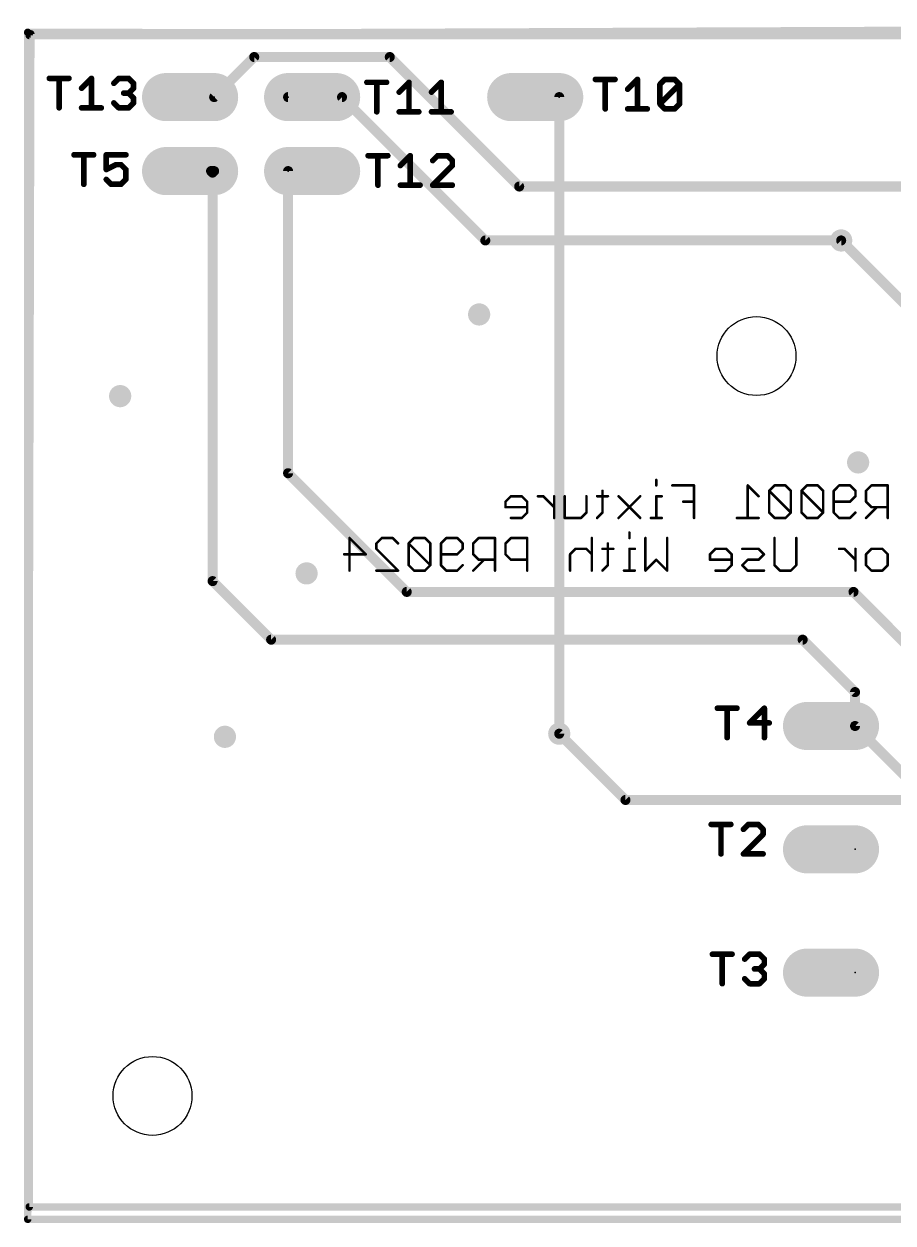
# Model space of a CAD drawing. Extents: x 25.3 to 88.7, y 19.8 to 68.5.
# Drawn here: x 25.29 to 60.54, y 19.85 to 68.46 of the extents above; entities that cross this region are included whole.
import ezdxf

# ---------------------------------------------------------------- set-up
doc = ezdxf.new("R2010")
doc.units = 0
for name, color, linetype in [('1', 22, 'CONTINUOUS'), ('16', 175, 'CONTINUOUS'), ('17', 82, 'CONTINUOUS'), ('18', 82, 'CONTINUOUS'), ('20', 7, 'CONTINUOUS'), ('24', 7, 'CONTINUOUS'), ('25', 253, 'CONTINUOUS'), ('26', 253, 'CONTINUOUS')]:
    doc.layers.add(name, color=color, linetype=linetype)

# ---------------------------------------------------------------- blocks, each defined once
blk = doc.blocks.new('OFFSETP100')
at = {"const_width": 1}
blk.add_lwpolyline([(0, 0), (1, 0)], dxfattribs=at)
at = {"const_width": 0.5}
for points in [[(0, 0.25, 1), (0, -0.25)], [(1, -0.25, 1), (1, 0.25)]]:
    blk.add_lwpolyline(points, format="xyb", dxfattribs=at)
blk = doc.blocks.new('ROUNDV')
at = {"const_width": 0.5}
blk.add_lwpolyline([(0, -0.25, 1), (0, 0.25, 1), (0, -0.25)], format="xyb", dxfattribs=at)

msp = doc.modelspace()

# ---------------------------------------------------------------- linework, layer by layer
at = {"layer": '1'}
for points, const_width in [([(25.4375, 68.125), (88.25, 68)], 0.3048), ([(25.4375, 20), (25.4375, 68.125)], 0.3048), ([(34.625, 67.125), (33, 65.5)], 0.4064), ([(40.125, 67.125), (34.625, 67.125)], 0.4064), ([(45.375, 61.875), (40.125, 67.125)], 0.4064), ([(38.1875, 65.5), (36, 65.5)], 0.4064), ([(44, 59.6875), (38.1875, 65.5)], 0.4064), ([(32.9375, 62.4375), (33, 62.5)], 0.4064), ([(32.9375, 45.875), (32.9375, 62.4375)], 0.4064), ([(36, 50.25), (36, 62.5)], 0.4064), ([(64.375, 61.875), (45.375, 61.875)], 0.4064), ([(58.4375, 59.6875), (44, 59.6875)], 0.4064), ([(40.8125, 45.4375), (36, 50.25)], 0.4064), ([(35.3125, 43.5), (32.9375, 45.875)], 0.4064), ([(58.9375, 45.4375), (40.8125, 45.4375)], 0.4064), ([(61.835, 42.54), (58.9375, 45.4375)], 0.4064), ([(56.875, 43.5), (35.3125, 43.5)], 0.4064), ([(59, 41.375), (56.875, 43.5)], 0.4064), ([(59, 40), (59, 41.375)], 0.4064), ([(49.6875, 37), (47, 39.6875)], 0.4064), ([(49.6875, 37), (82.27, 37)], 0.4064), ([(88.25, 20), (25.4375, 20)], 0.3048)]:
    msp.add_lwpolyline(points, dxfattribs=dict(at, const_width=const_width))
for points, const_width in [([(25.4377, 68.2012, 1), (25.4373, 68.0488)], 0.1524), ([(25.5137, 68.125, 1), (25.3613, 68.125)], 0.1524), ([(34.625, 67.2266, 1), (34.625, 67.0234)], 0.2032), ([(34.6968, 67.0532, 1), (34.5532, 67.1968)], 0.2032), ([(40.1968, 67.1968, 1), (40.0532, 67.0532)], 0.2032), ([(40.125, 67.0234, 1), (40.125, 67.2266)], 0.2032), ([(32.9282, 65.5718, 1), (33.0718, 65.4282)], 0.2032), ([(36, 65.6016, 1), (36, 65.3984)], 0.2032), ([(38.2593, 65.5718, 1), (38.1157, 65.4282)], 0.2032), ([(38.1875, 65.3984, 1), (38.1875, 65.6016)], 0.2032), ([(33.0391, 62.4375, 1), (32.8359, 62.4375)], 0.2032), ([(32.8657, 62.5093, 1), (33.0093, 62.3657)], 0.2032), ([(33.0718, 62.4282, 1), (32.9282, 62.5718)], 0.2032), ([(36.1016, 62.5, 1), (35.8984, 62.5)], 0.2032), ([(45.375, 61.9766, 1), (45.375, 61.7734)], 0.2032), ([(45.3032, 61.8032, 1), (45.4468, 61.9468)], 0.2032), ([(44, 59.7891, 1), (44, 59.5859)], 0.2032), ([(43.9282, 59.6157, 1), (44.0718, 59.7593)], 0.2032), ([(58.4375, 59.5859, 1), (58.4375, 59.7891)], 0.2032), ([(35.8984, 50.25, 1), (36.1016, 50.25)], 0.2032), ([(36.0718, 50.3218, 1), (35.9282, 50.1782)], 0.2032), ([(32.8359, 45.875, 1), (33.0391, 45.875)], 0.2032), ([(33.0093, 45.9468, 1), (32.8657, 45.8032)], 0.2032), ([(40.8125, 45.5391, 1), (40.8125, 45.3359)], 0.2032), ([(40.7407, 45.3657, 1), (40.8843, 45.5093)], 0.2032), ([(59.0093, 45.5093, 1), (58.8657, 45.3657)], 0.2032), ([(58.9375, 45.3359, 1), (58.9375, 45.5391)], 0.2032), ([(35.3125, 43.6016, 1), (35.3125, 43.3984)], 0.2032), ([(35.2407, 43.4282, 1), (35.3843, 43.5718)], 0.2032), ([(56.9468, 43.5718, 1), (56.8032, 43.4282)], 0.2032), ([(56.875, 43.3984, 1), (56.875, 43.6016)], 0.2032), ([(59.1016, 41.375, 1), (58.8984, 41.375)], 0.2032), ([(58.9282, 41.3032, 1), (59.0718, 41.4468)], 0.2032), ([(47.0718, 39.7593, 1), (46.9282, 39.6157)], 0.2032), ([(58.8984, 40, 1), (59.1016, 40)], 0.2032), ([(49.6875, 37.1016, 1), (49.6875, 36.8984)], 0.2032), ([(49.6157, 36.9282, 1), (49.7593, 37.0718)], 0.2032), ([(25.4375, 20.0762, 1), (25.4375, 19.9238)], 0.1524), ([(25.3613, 20, 1), (25.5137, 20)], 0.1524)]:
    msp.add_lwpolyline(points, format="xyb", dxfattribs=dict(at, const_width=const_width))
at = {"layer": '16'}
for points, const_width in [([(25.4375, 20), (25.5625, 68.0625)], 0.3048), ([(25.5625, 68.0625), (88.5, 68.3125)], 0.3048), ([(47, 39.6875), (47, 65.5)], 0.4064), ([(33, 62.5), (32.875, 62.5)], 0.4064), ([(62.8125, 55.3125), (58.4375, 59.6875)], 0.4064), ([(62, 37), (59, 40)], 0.4064), ([(88.375, 20), (25.4375, 20)], 0.3048)]:
    msp.add_lwpolyline(points, dxfattribs=dict(at, const_width=const_width))
for points, const_width in [([(25.5622, 68.1387, 1), (25.5628, 67.9863)], 0.1524), ([(25.6387, 68.0623, 1), (25.4863, 68.0627)], 0.1524), ([(47.1016, 65.5, 1), (46.8984, 65.5)], 0.2032), ([(32.875, 62.6016, 1), (32.875, 62.3984)], 0.2032), ([(33, 62.3984, 1), (33, 62.6016)], 0.2032), ([(58.5093, 59.7593, 1), (58.3657, 59.6157)], 0.2032), ([(59.0718, 40.0718, 1), (58.9282, 39.9282)], 0.2032), ([(46.8984, 39.6875, 1), (47.1016, 39.6875)], 0.2032), ([(25.4375, 20.0762, 1), (25.4375, 19.9238)], 0.1524), ([(25.3613, 20.0002, 1), (25.5137, 19.9998)], 0.1524)]:
    msp.add_lwpolyline(points, format="xyb", dxfattribs=dict(at, const_width=const_width))
at = {"layer": '20', "const_width": 0.3048}
for points in [[(25.5, 68), (88, 68)], [(25.5, 20.5), (25.5, 68)], [(88, 20.5), (25.5, 20.5)]]:
    msp.add_lwpolyline(points, dxfattribs=at)
at = {"layer": '20', "const_width": 0.1524}
for points in [[(25.5, 68.0762, 1), (25.5, 67.9238)], [(25.5762, 68, 1), (25.4238, 68)], [(25.5, 20.5762, 1), (25.5, 20.4238)], [(25.4238, 20.5, 1), (25.5762, 20.5)]]:
    msp.add_lwpolyline(points, format="xyb", dxfattribs=at)
at = {"layer": '20'}
for centre in [(55, 55), (30.5, 25)]:
    msp.add_circle(centre, 1.6, dxfattribs=at)
at = {"layer": '24'}
for p in [(33, 65.5), (36, 65.5), (47, 65.5), (33, 62.5), (36, 62.5), (59, 40), (59, 35), (59, 30)]:
    msp.add_point(p, dxfattribs=at)
at = {"layer": '25', "const_width": 0.1143}
for points in [[(26.3143, 66.3164, 1), (26.3143, 66.2021)], [(26.7697, 66.2592, 1), (26.6554, 66.2592)], [(27.1108, 66.2021, 1), (27.1108, 66.3164)], [(28.0794, 66.2592, 1), (27.9651, 66.2592)], [(28.0627, 66.2188, 1), (27.9819, 66.2996)], [(28.8933, 66.1005, 1), (28.9742, 66.0197)], [(29.1329, 66.3164, 1), (29.1329, 66.2021)], [(29.1733, 66.2188, 1), (29.0925, 66.2996)], [(29.5716, 66.2996, 1), (29.4907, 66.2188)], [(29.5312, 66.2021, 1), (29.5312, 66.3164)], [(29.7874, 66.0601, 1), (29.6731, 66.0601)], [(29.6899, 66.0197, 1), (29.7707, 66.1005)], [(39.1976, 66.1563, 1), (39.1976, 66.042)], [(39.653, 66.0991, 1), (39.5387, 66.0991)], [(39.9942, 66.042, 1), (39.9942, 66.1563)], [(40.9628, 66.0991, 1), (40.8485, 66.0991)], [(40.946, 66.0587, 1), (40.8652, 66.1395)], [(42.2725, 66.0991, 1), (42.1582, 66.0991)], [(42.2558, 66.0587, 1), (42.1749, 66.1395)], [(48.4668, 66.2739, 1), (48.4668, 66.1596)], [(48.9222, 66.2167, 1), (48.8079, 66.2167)], [(49.2633, 66.1596, 1), (49.2633, 66.2739)], [(50.2319, 66.2167, 1), (50.1176, 66.2167)], [(50.2152, 66.1763, 1), (50.1344, 66.2571)], [(51.1434, 66.0176, 1), (51.0291, 66.0176)], [(51.2854, 66.2739, 1), (51.2854, 66.1596)], [(51.3258, 66.1763, 1), (51.245, 66.2571)], [(51.7241, 66.2571, 1), (51.6432, 66.1763)], [(51.6837, 66.1596, 1), (51.6837, 66.2739)], [(51.9399, 66.0176, 1), (51.8256, 66.0176)], [(51.9232, 65.9772, 1), (51.8424, 66.058)], [(27.5836, 65.9014, 1), (27.6644, 65.8205)], [(29.332, 65.719, 1), (29.332, 65.6047)], [(29.5716, 65.7022, 1), (29.4907, 65.6214)], [(29.4907, 65.7022, 1), (29.5716, 65.6214)], [(29.5312, 65.6047, 1), (29.5312, 65.719)], [(29.6731, 65.8609, 1), (29.7874, 65.8609)], [(29.7707, 65.8205, 1), (29.6899, 65.9014)], [(40.4669, 65.7413, 1), (40.5478, 65.6604)], [(41.7767, 65.7413, 1), (41.8575, 65.6604)], [(49.7361, 65.8589, 1), (49.8169, 65.778)], [(51.0458, 66.058, 1), (51.1267, 65.9772)], [(51.8424, 65.9772, 1), (51.9232, 66.058)], [(27.624, 65.1215, 1), (27.624, 65.0073)], [(28.4206, 65.0073, 1), (28.4206, 65.1215)], [(28.9742, 65.3039, 1), (28.8933, 65.2231)], [(29.1329, 65.1215, 1), (29.1329, 65.0073)], [(29.0925, 65.024, 1), (29.1733, 65.1048)], [(29.4907, 65.1048, 1), (29.5716, 65.024)], [(29.5312, 65.0073, 1), (29.5312, 65.1215)], [(29.7874, 65.4627, 1), (29.6731, 65.4627)], [(29.6731, 65.2635, 1), (29.7874, 65.2635)], [(29.6899, 65.4223, 1), (29.7707, 65.5031)], [(29.7707, 65.2231, 1), (29.6899, 65.3039)], [(51.1267, 65.2614, 1), (51.0458, 65.1806)], [(51.0458, 65.2614, 1), (51.1267, 65.1806)], [(51.0291, 65.221, 1), (51.1434, 65.221)], [(51.8256, 65.221, 1), (51.9399, 65.221)], [(51.9232, 65.1806, 1), (51.8424, 65.2614)], [(26.6554, 65.0644, 1), (26.7697, 65.0644)], [(27.9651, 65.0644, 1), (28.0794, 65.0644)], [(39.5387, 64.9043, 1), (39.653, 64.9043)], [(40.5073, 64.9614, 1), (40.5073, 64.8472)], [(40.8485, 64.9043, 1), (40.9628, 64.9043)], [(41.3039, 64.8472, 1), (41.3039, 64.9614)], [(41.8171, 64.9614, 1), (41.8171, 64.8472)], [(42.1582, 64.9043, 1), (42.2725, 64.9043)], [(42.6136, 64.8472, 1), (42.6136, 64.9614)], [(48.8079, 65.0219, 1), (48.9222, 65.0219)], [(49.7765, 65.079, 1), (49.7765, 64.9648)], [(50.1176, 65.0219, 1), (50.2319, 65.0219)], [(50.5731, 64.9648, 1), (50.5731, 65.079)], [(51.2854, 65.079, 1), (51.2854, 64.9648)], [(51.245, 64.9815, 1), (51.3258, 65.0623)], [(51.6432, 65.0623, 1), (51.7241, 64.9815)], [(51.6837, 64.9648, 1), (51.6837, 65.079)], [(27.3143, 63.2164, 1), (27.3143, 63.1021)], [(27.7697, 63.1592, 1), (27.6554, 63.1592)], [(28.1108, 63.1021, 1), (28.1108, 63.2164)], [(28.624, 63.2164, 1), (28.624, 63.1021)], [(28.6812, 63.1592, 1), (28.5669, 63.1592)], [(29.4206, 63.1021, 1), (29.4206, 63.2164)], [(39.2476, 63.1813, 1), (39.2476, 63.067)], [(39.703, 63.1241, 1), (39.5887, 63.1241)], [(40.0442, 63.067, 1), (40.0442, 63.1813)], [(41.0128, 63.1241, 1), (40.8985, 63.1241)], [(40.996, 63.0837, 1), (40.9152, 63.1645)], [(42.0662, 63.1813, 1), (42.0662, 63.067)], [(42.1066, 63.0837, 1), (42.0258, 63.1645)], [(42.5049, 63.1645, 1), (42.4241, 63.0837)], [(42.4645, 63.067, 1), (42.4645, 63.1813)], [(29.0223, 62.8181, 1), (29.0223, 62.7038)], [(29.0479, 62.7098, 1), (28.9967, 62.8121)], [(29.2618, 62.8014, 1), (29.181, 62.7205)], [(29.2214, 62.7038, 1), (29.2214, 62.8181)], [(40.5169, 62.7663, 1), (40.5978, 62.6854)], [(41.8267, 62.9654, 1), (41.9075, 62.8846)], [(42.7208, 62.925, 1), (42.6065, 62.925)], [(42.6065, 62.7258, 1), (42.7208, 62.7258)], [(42.6232, 62.8846, 1), (42.704, 62.9654)], [(42.704, 62.6854, 1), (42.6232, 62.7663)], [(28.6644, 62.2039, 1), (28.5836, 62.1231)], [(28.5985, 62.6129, 1), (28.6496, 62.5107)], [(28.5669, 62.5618, 1), (28.6812, 62.5618)], [(29.4777, 62.5618, 1), (29.3634, 62.5618)], [(29.461, 62.1231, 1), (29.3802, 62.2039)], [(29.3802, 62.5214, 1), (29.461, 62.6022)], [(27.6554, 61.9644, 1), (27.7697, 61.9644)], [(28.8232, 62.0216, 1), (28.8232, 61.9073)], [(28.7827, 61.924, 1), (28.8636, 62.0048)], [(29.181, 62.0048, 1), (29.2618, 61.924)], [(29.2214, 61.9073, 1), (29.2214, 62.0216)], [(29.3634, 62.1635, 1), (29.4777, 62.1635)], [(39.5887, 61.9293, 1), (39.703, 61.9293)], [(40.5573, 61.9865, 1), (40.5573, 61.8722)], [(40.8985, 61.9293, 1), (41.0128, 61.9293)], [(41.3539, 61.8722, 1), (41.3539, 61.9865)], [(41.8671, 61.9865, 1), (41.8671, 61.8722)], [(41.8267, 61.9697, 1), (41.9075, 61.8889)], [(42.6636, 61.8722, 1), (42.6636, 61.9865)], [(53.4143, 40.7789, 1), (53.4143, 40.6646)], [(53.8697, 40.7217, 1), (53.7554, 40.7217)], [(54.2108, 40.6646, 1), (54.2108, 40.7789)], [(55.3786, 40.7217, 1), (55.2643, 40.7217)], [(55.3618, 40.6813, 1), (55.281, 40.7621)], [(54.724, 40.1815, 1), (54.724, 40.0672)], [(54.6836, 40.1647, 1), (54.7644, 40.0839)], [(55.5206, 40.0672, 1), (55.5206, 40.1815)], [(53.7554, 39.5269, 1), (53.8697, 39.5269)], [(55.2643, 39.5269, 1), (55.3786, 39.5269)], [(53.1643, 36.0664, 1), (53.1643, 35.9521)], [(53.6197, 36.0092, 1), (53.5054, 36.0092)], [(53.9608, 35.9521, 1), (53.9608, 36.0664)], [(54.6732, 36.0664, 1), (54.6732, 35.9521)], [(54.7136, 35.9688, 1), (54.6327, 36.0496)], [(55.1118, 36.0496, 1), (55.031, 35.9688)], [(55.0714, 35.9521, 1), (55.0714, 36.0664)], [(54.4336, 35.8505, 1), (54.5144, 35.7697)], [(55.3277, 35.8101, 1), (55.2134, 35.8101)], [(55.2134, 35.6109, 1), (55.3277, 35.6109)], [(55.2302, 35.7697, 1), (55.311, 35.8505)], [(55.311, 35.5705, 1), (55.2302, 35.6514)], [(53.5054, 34.8144, 1), (53.6197, 34.8144)], [(54.474, 34.8715, 1), (54.474, 34.7572)], [(54.4336, 34.8548, 1), (54.5144, 34.774)], [(55.2706, 34.7572, 1), (55.2706, 34.8715)], [(53.2143, 30.8039, 1), (53.2143, 30.6896)], [(53.6697, 30.7467, 1), (53.5554, 30.7467)], [(54.0108, 30.6896, 1), (54.0108, 30.8039)], [(54.4836, 30.588, 1), (54.5644, 30.5072)], [(54.7232, 30.8039, 1), (54.7232, 30.6896)], [(54.7636, 30.7063, 1), (54.6827, 30.7871)], [(55.1618, 30.7871, 1), (55.081, 30.7063)], [(55.1214, 30.6896, 1), (55.1214, 30.8039)], [(55.3777, 30.5476, 1), (55.2634, 30.5476)], [(55.2802, 30.5072, 1), (55.361, 30.588)], [(54.9223, 30.2065, 1), (54.9223, 30.0922)], [(55.1618, 30.1897, 1), (55.081, 30.1089)], [(55.081, 30.1897, 1), (55.1618, 30.1089)], [(55.1214, 30.0922, 1), (55.1214, 30.2065)], [(55.2634, 30.3484, 1), (55.3777, 30.3484)], [(55.361, 30.308, 1), (55.2802, 30.3889)], [(54.5644, 29.7914, 1), (54.4836, 29.7106)], [(54.7232, 29.609, 1), (54.7232, 29.4947)], [(55.1214, 29.4947, 1), (55.1214, 29.609)], [(55.3777, 29.9502, 1), (55.2634, 29.9502)], [(55.2634, 29.751, 1), (55.3777, 29.751)], [(55.2802, 29.9098, 1), (55.361, 29.9906)], [(55.361, 29.7106, 1), (55.2802, 29.7914)], [(53.5554, 29.5519, 1), (53.6697, 29.5519)], [(54.6827, 29.5115, 1), (54.7636, 29.5923)], [(55.081, 29.5923, 1), (55.1618, 29.5115)]]:
    msp.add_lwpolyline(points, format="xyb", dxfattribs=at)
at = {"layer": '25', "const_width": 0.2286}
for points in [[(26.3143, 66.2592), (27.1108, 66.2592)], [(26.7126, 65.0644), (26.7126, 66.2592)], [(27.624, 65.8609), (28.0223, 66.2592)], [(28.0223, 66.2592), (28.0223, 65.0644)], [(28.9337, 66.0601), (29.1329, 66.2592)], [(29.1329, 66.2592), (29.5312, 66.2592)], [(29.5312, 66.2592), (29.7303, 66.0601)], [(29.7303, 66.0601), (29.7303, 65.8609)], [(39.1976, 66.0991), (39.9942, 66.0991)], [(39.5959, 64.9043), (39.5959, 66.0991)], [(40.5073, 65.7008), (40.9056, 66.0991)], [(40.9056, 66.0991), (40.9056, 64.9043)], [(41.8171, 65.7008), (42.2153, 66.0991)], [(42.2153, 66.0991), (42.2153, 64.9043)], [(48.4668, 66.2167), (49.2633, 66.2167)], [(48.8651, 65.0219), (48.8651, 66.2167)], [(49.7765, 65.8184), (50.1748, 66.2167)], [(50.1748, 66.2167), (50.1748, 65.0219)], [(51.0862, 66.0176), (51.2854, 66.2167)], [(51.0862, 65.221), (51.0862, 66.0176)], [(51.0862, 65.221), (51.8828, 66.0176)], [(51.2854, 66.2167), (51.6837, 66.2167)], [(51.6837, 66.2167), (51.8828, 66.0176)], [(51.8828, 66.0176), (51.8828, 65.221)], [(29.5312, 65.6618), (29.332, 65.6618)], [(29.7303, 65.8609), (29.5312, 65.6618)], [(29.5312, 65.6618), (29.7303, 65.4627)], [(27.624, 65.0644), (28.4206, 65.0644)], [(29.1329, 65.0644), (28.9337, 65.2635)], [(29.5312, 65.0644), (29.1329, 65.0644)], [(29.7303, 65.2635), (29.5312, 65.0644)], [(29.7303, 65.4627), (29.7303, 65.2635)], [(51.2854, 65.0219), (51.0862, 65.221)], [(51.8828, 65.221), (51.6837, 65.0219)], [(40.5073, 64.9043), (41.3039, 64.9043)], [(41.8171, 64.9043), (42.6136, 64.9043)], [(49.7765, 65.0219), (50.5731, 65.0219)], [(51.6837, 65.0219), (51.2854, 65.0219)], [(27.3143, 63.1592), (28.1108, 63.1592)], [(27.7126, 61.9644), (27.7126, 63.1592)], [(29.4206, 63.1592), (28.624, 63.1592)], [(28.624, 63.1592), (28.624, 62.5618)], [(39.2476, 63.1241), (40.0442, 63.1241)], [(39.6459, 61.9293), (39.6459, 63.1241)], [(40.5573, 62.7258), (40.9556, 63.1241)], [(40.9556, 63.1241), (40.9556, 61.9293)], [(42.0662, 63.1241), (41.8671, 62.925)], [(42.4645, 63.1241), (42.0662, 63.1241)], [(42.6636, 62.925), (42.4645, 63.1241)], [(28.624, 62.5618), (29.0223, 62.7609)], [(29.0223, 62.7609), (29.2214, 62.7609)], [(29.2214, 62.7609), (29.4206, 62.5618)], [(41.8671, 61.9293), (42.6636, 62.7258)], [(42.6636, 62.7258), (42.6636, 62.925)], [(28.8232, 61.9644), (28.624, 62.1635)], [(29.4206, 62.1635), (29.2214, 61.9644)], [(29.4206, 62.5618), (29.4206, 62.1635)], [(29.2214, 61.9644), (28.8232, 61.9644)], [(40.5573, 61.9293), (41.3539, 61.9293)], [(42.6636, 61.9293), (41.8671, 61.9293)], [(53.4143, 40.7217), (54.2108, 40.7217)], [(53.8126, 39.5269), (53.8126, 40.7217)], [(55.3214, 40.7217), (54.724, 40.1243)], [(55.3214, 39.5269), (55.3214, 40.7217)], [(54.724, 40.1243), (55.5206, 40.1243)], [(53.1643, 36.0092), (53.9608, 36.0092)], [(53.5626, 34.8144), (53.5626, 36.0092)], [(54.6732, 36.0092), (54.474, 35.8101)], [(55.0714, 36.0092), (54.6732, 36.0092)], [(55.2706, 35.8101), (55.0714, 36.0092)], [(54.474, 34.8144), (55.2706, 35.6109)], [(55.2706, 35.6109), (55.2706, 35.8101)], [(55.2706, 34.8144), (54.474, 34.8144)], [(53.2143, 30.7467), (54.0108, 30.7467)], [(53.6126, 29.5519), (53.6126, 30.7467)], [(54.524, 30.5476), (54.7232, 30.7467)], [(54.7232, 30.7467), (55.1214, 30.7467)], [(55.1214, 30.7467), (55.3206, 30.5476)], [(55.3206, 30.5476), (55.3206, 30.3484)], [(55.1214, 30.1493), (54.9223, 30.1493)], [(55.3206, 30.3484), (55.1214, 30.1493)], [(55.1214, 30.1493), (55.3206, 29.9502)], [(54.7232, 29.5519), (54.524, 29.751)], [(55.1214, 29.5519), (54.7232, 29.5519)], [(55.3206, 29.751), (55.1214, 29.5519)], [(55.3206, 29.9502), (55.3206, 29.751)]]:
    msp.add_lwpolyline(points, dxfattribs=at)
at = {"layer": '26', "const_width": 0.1016}
for points in [[(50.9386, 49.9766), (50.9386, 49.7563)], [(52.4686, 49.7563), (51.5873, 49.7563)], [(52.4686, 48.4344), (52.4686, 49.7563)], [(55.0881, 49.3157), (54.6474, 49.7563)], [(54.6474, 49.7563), (54.6474, 48.4344)], [(55.7368, 49.7563), (55.5165, 49.536)], [(56.1775, 49.7563), (55.7368, 49.7563)], [(56.3978, 49.536), (56.1775, 49.7563)], [(57.0466, 49.7563), (56.8262, 49.536)], [(57.4872, 49.7563), (57.0466, 49.7563)], [(57.7075, 49.536), (57.4872, 49.7563)], [(58.136, 49.536), (58.3563, 49.7563)], [(58.3563, 49.7563), (58.7969, 49.7563)], [(58.7969, 49.7563), (59.0173, 49.536)], [(59.666, 49.7563), (59.4457, 49.536)], [(60.327, 49.7563), (59.666, 49.7563)], [(60.327, 48.4344), (60.327, 49.7563)], [(45.0408, 49.3157), (44.8204, 49.0954)], [(44.8204, 49.0954), (44.8204, 48.875)], [(45.4814, 49.3157), (45.0408, 49.3157)], [(45.7017, 49.0954), (45.4814, 49.3157)], [(45.7017, 48.6547), (45.7017, 49.0954)], [(46.3525, 49.3157), (46.1322, 49.3157)], [(46.7932, 48.875), (46.3525, 49.3157)], [(46.7932, 48.4344), (46.7932, 49.3157)], [(47.2216, 48.4344), (47.2216, 49.3157)], [(48.1029, 49.3157), (48.1029, 48.6547)], [(48.976, 49.3157), (48.5354, 49.3157)], [(48.7557, 49.536), (48.7557, 48.6547)], [(50.2858, 49.3157), (49.4045, 48.4344)], [(50.2858, 48.4344), (49.4045, 49.3157)], [(51.1589, 49.3157), (50.9386, 49.3157)], [(50.9386, 49.3157), (50.9386, 48.4344)], [(52.4686, 49.0954), (52.028, 49.0954)], [(55.5165, 49.536), (55.5165, 48.6547)], [(56.3978, 48.6547), (55.5165, 49.536)], [(56.3978, 48.6547), (56.3978, 49.536)], [(56.8262, 49.536), (56.8262, 48.6547)], [(57.7075, 48.6547), (56.8262, 49.536)], [(57.7075, 48.6547), (57.7075, 49.536)], [(58.136, 48.6547), (58.136, 49.536)], [(58.7969, 49.0954), (58.136, 49.0954)], [(59.0173, 49.3157), (58.7969, 49.0954)], [(59.0173, 49.536), (59.0173, 49.3157)], [(59.4457, 49.536), (59.4457, 49.0954)], [(59.4457, 49.0954), (59.666, 48.875)], [(44.8204, 48.875), (45.7017, 48.875)], [(45.4814, 48.4344), (45.7017, 48.6547)], [(48.1029, 48.6547), (47.8826, 48.4344)], [(48.7557, 48.6547), (48.5354, 48.4344)], [(55.5165, 48.6547), (55.7368, 48.4344)], [(56.1775, 48.4344), (56.3978, 48.6547)], [(56.8262, 48.6547), (57.0466, 48.4344)], [(57.4872, 48.4344), (57.7075, 48.6547)], [(58.3563, 48.4344), (58.136, 48.6547)], [(59.0173, 48.6547), (58.7969, 48.4344)], [(59.8863, 48.875), (59.4457, 48.4344)], [(59.666, 48.875), (60.327, 48.875)], [(45.0408, 48.4344), (45.4814, 48.4344)], [(47.8826, 48.4344), (47.2216, 48.4344)], [(51.1589, 48.4344), (50.7183, 48.4344)], [(55.0881, 48.4344), (54.2068, 48.4344)], [(55.7368, 48.4344), (56.1775, 48.4344)], [(57.0466, 48.4344), (57.4872, 48.4344)], [(58.7969, 48.4344), (58.3563, 48.4344)], [(38.4921, 46.3008), (38.4921, 47.6227)], [(38.4921, 47.6227), (39.1531, 46.9618)], [(39.5815, 47.4024), (39.8019, 47.6227)], [(39.8019, 47.6227), (40.2425, 47.6227)], [(40.2425, 47.6227), (40.4628, 47.4024)], [(41.1116, 47.6227), (40.8913, 47.4024)], [(41.5522, 47.6227), (41.1116, 47.6227)], [(41.7725, 47.4024), (41.5522, 47.6227)], [(42.201, 47.4024), (42.4213, 47.6227)], [(42.4213, 47.6227), (42.8619, 47.6227)], [(42.8619, 47.6227), (43.0823, 47.4024)], [(43.731, 47.6227), (43.5107, 47.4024)], [(44.392, 47.6227), (43.731, 47.6227)], [(44.392, 46.3008), (44.392, 47.6227)], [(45.0408, 47.6227), (44.8204, 47.4024)], [(45.7017, 47.6227), (45.0408, 47.6227)], [(45.7017, 46.3008), (45.7017, 47.6227)], [(48.3212, 47.6227), (48.3212, 46.3008)], [(49.8471, 47.8431), (49.8471, 47.6227)], [(50.4959, 46.3008), (50.4959, 47.6227)], [(51.3772, 47.6227), (51.3772, 46.3008)], [(55.7348, 46.5211), (55.7348, 47.6227)], [(56.6161, 47.6227), (56.6161, 46.5211)], [(39.5815, 47.1821), (39.5815, 47.4024)], [(40.4628, 46.3008), (39.5815, 47.1821)], [(40.8913, 47.4024), (40.8913, 46.5211)], [(41.7725, 46.5211), (40.8913, 47.4024)], [(41.7725, 46.5211), (41.7725, 47.4024)], [(42.201, 46.5211), (42.201, 47.4024)], [(43.0823, 47.1821), (42.8619, 46.9618)], [(43.0823, 47.4024), (43.0823, 47.1821)], [(43.5107, 47.4024), (43.5107, 46.9618)], [(44.8204, 47.4024), (44.8204, 46.9618)], [(47.6602, 47.1821), (47.4399, 46.9618)], [(48.1008, 47.1821), (47.6602, 47.1821)], [(48.3212, 46.9618), (48.1008, 47.1821)], [(49.1943, 47.1821), (48.7537, 47.1821)], [(48.974, 47.4024), (48.974, 46.5211)], [(50.0675, 47.1821), (49.8471, 47.1821)], [(49.8471, 47.1821), (49.8471, 46.3008)], [(53.3357, 47.1821), (53.1154, 46.9618)], [(53.7763, 47.1821), (53.3357, 47.1821)], [(53.9966, 46.9618), (53.7763, 47.1821)], [(55.086, 47.1821), (54.4251, 47.1821)], [(55.3064, 46.9618), (55.086, 47.1821)], [(58.5766, 47.1821), (58.3563, 47.1821)], [(59.0173, 46.7414), (58.5766, 47.1821)], [(59.0173, 46.3008), (59.0173, 47.1821)], [(59.4457, 46.9618), (59.666, 47.1821)], [(59.666, 47.1821), (60.1067, 47.1821)], [(60.1067, 47.1821), (60.327, 46.9618)], [(39.1531, 46.9618), (38.2718, 46.9618)], [(42.8619, 46.9618), (42.201, 46.9618)], [(43.5107, 46.9618), (43.731, 46.7414)], [(43.9513, 46.7414), (43.5107, 46.3008)], [(43.731, 46.7414), (44.392, 46.7414)], [(44.8204, 46.9618), (45.0408, 46.7414)], [(45.0408, 46.7414), (45.7017, 46.7414)], [(47.4399, 46.9618), (47.4399, 46.3008)], [(50.9365, 46.7414), (50.4959, 46.3008)], [(51.3772, 46.3008), (50.9365, 46.7414)], [(53.1154, 46.9618), (53.1154, 46.7414)], [(53.1154, 46.7414), (53.9966, 46.7414)], [(53.9966, 46.5211), (53.9966, 46.9618)], [(54.4251, 46.5211), (54.6454, 46.7414)], [(54.6454, 46.7414), (55.086, 46.7414)], [(55.086, 46.7414), (55.3064, 46.9618)], [(59.4457, 46.5211), (59.4457, 46.9618)], [(60.327, 46.9618), (60.327, 46.5211)], [(39.5815, 46.3008), (40.4628, 46.3008)], [(40.8913, 46.5211), (41.1116, 46.3008)], [(41.1116, 46.3008), (41.5522, 46.3008)], [(41.5522, 46.3008), (41.7725, 46.5211)], [(42.4213, 46.3008), (42.201, 46.5211)], [(42.8619, 46.3008), (42.4213, 46.3008)], [(43.0823, 46.5211), (42.8619, 46.3008)], [(48.974, 46.5211), (48.7537, 46.3008)], [(50.0675, 46.3008), (49.6268, 46.3008)], [(53.3357, 46.3008), (53.7763, 46.3008)], [(53.7763, 46.3008), (53.9966, 46.5211)], [(54.6454, 46.3008), (54.4251, 46.5211)], [(55.3064, 46.3008), (54.6454, 46.3008)], [(55.9551, 46.3008), (55.7348, 46.5211)], [(56.3958, 46.3008), (55.9551, 46.3008)], [(56.6161, 46.5211), (56.3958, 46.3008)], [(59.666, 46.3008), (59.4457, 46.5211)], [(60.1067, 46.3008), (59.666, 46.3008)], [(60.327, 46.5211), (60.1067, 46.3008)]]:
    msp.add_lwpolyline(points, dxfattribs=at)
at = {"layer": '26', "const_width": 0.0508}
for points in [[(50.964, 49.9766, 1), (50.9132, 49.9766)], [(50.9132, 49.7563, 1), (50.964, 49.7563)], [(51.5873, 49.7817, 1), (51.5873, 49.7309)], [(52.494, 49.7563, 1), (52.4432, 49.7563)], [(52.4686, 49.7309, 1), (52.4686, 49.7817)], [(54.6728, 49.7563, 1), (54.622, 49.7563)], [(54.6654, 49.7743, 1), (54.6295, 49.7384)], [(55.7368, 49.7817, 1), (55.7368, 49.7309)], [(55.7548, 49.7384, 1), (55.7189, 49.7743)], [(56.1954, 49.7743, 1), (56.1595, 49.7384)], [(56.1775, 49.7309, 1), (56.1775, 49.7817)], [(57.0466, 49.7817, 1), (57.0466, 49.7309)], [(57.0645, 49.7384, 1), (57.0286, 49.7743)], [(57.5052, 49.7743, 1), (57.4692, 49.7384)], [(57.4872, 49.7309, 1), (57.4872, 49.7817)], [(58.3563, 49.7817, 1), (58.3563, 49.7309)], [(58.3742, 49.7384, 1), (58.3383, 49.7743)], [(58.8149, 49.7743, 1), (58.779, 49.7384)], [(58.7969, 49.7309, 1), (58.7969, 49.7817)], [(59.666, 49.7817, 1), (59.666, 49.7309)], [(59.684, 49.7384, 1), (59.6481, 49.7743)], [(60.3524, 49.7563, 1), (60.3016, 49.7563)], [(60.327, 49.7309, 1), (60.327, 49.7817)], [(44.8458, 49.0954, 1), (44.795, 49.0954)], [(44.8025, 49.1133, 1), (44.8384, 49.0774)], [(45.0408, 49.3411, 1), (45.0408, 49.2903)], [(45.0587, 49.2977, 1), (45.0228, 49.3336)], [(45.4994, 49.3336, 1), (45.4634, 49.2977)], [(45.4814, 49.2903, 1), (45.4814, 49.3411)], [(45.7271, 49.0954, 1), (45.6763, 49.0954)], [(45.6838, 49.0774, 1), (45.7197, 49.1133)], [(46.1322, 49.3411, 1), (46.1322, 49.2903)], [(46.3705, 49.3336, 1), (46.3345, 49.2977)], [(46.3525, 49.2903, 1), (46.3525, 49.3411)], [(46.8186, 49.3157, 1), (46.7678, 49.3157)], [(47.247, 49.3157, 1), (47.1962, 49.3157)], [(48.1283, 49.3157, 1), (48.0775, 49.3157)], [(48.5354, 49.3411, 1), (48.5354, 49.2903)], [(48.7811, 49.536, 1), (48.7303, 49.536)], [(48.976, 49.2903, 1), (48.976, 49.3411)], [(49.4224, 49.3336, 1), (49.3865, 49.2977)], [(50.3037, 49.2977, 1), (50.2678, 49.3336)], [(50.9386, 49.3411, 1), (50.9386, 49.2903)], [(50.964, 49.3157, 1), (50.9132, 49.3157)], [(51.1589, 49.2903, 1), (51.1589, 49.3411)], [(52.028, 49.1208, 1), (52.028, 49.07)], [(52.4686, 49.07, 1), (52.4686, 49.1208)], [(55.0701, 49.2977, 1), (55.106, 49.3336)], [(55.5419, 49.536, 1), (55.4911, 49.536)], [(55.5345, 49.554, 1), (55.4986, 49.518)], [(55.4986, 49.554, 1), (55.5345, 49.518)], [(56.4232, 49.536, 1), (56.3724, 49.536)], [(56.3798, 49.518, 1), (56.4158, 49.554)], [(56.8516, 49.536, 1), (56.8008, 49.536)], [(56.8442, 49.554, 1), (56.8083, 49.518)], [(56.8083, 49.554, 1), (56.8442, 49.518)], [(57.7329, 49.536, 1), (57.6821, 49.536)], [(57.6896, 49.518, 1), (57.7255, 49.554)], [(58.118, 49.554, 1), (58.1539, 49.518)], [(58.1614, 49.536, 1), (58.1106, 49.536)], [(58.136, 49.1208, 1), (58.136, 49.07)], [(58.779, 49.1133, 1), (58.8149, 49.0774)], [(58.7969, 49.07, 1), (58.7969, 49.1208)], [(59.0427, 49.536, 1), (58.9919, 49.536)], [(58.9919, 49.3157, 1), (59.0427, 49.3157)], [(58.9993, 49.518, 1), (59.0352, 49.554)], [(59.0352, 49.2977, 1), (58.9993, 49.3336)], [(59.4277, 49.554, 1), (59.4637, 49.518)], [(59.4711, 49.536, 1), (59.4203, 49.536)], [(59.4637, 49.1133, 1), (59.4277, 49.0774)], [(59.4203, 49.0954, 1), (59.4711, 49.0954)], [(44.8204, 48.9004, 1), (44.8204, 48.8496)], [(44.795, 48.875, 1), (44.8458, 48.875)], [(45.6763, 48.6547, 1), (45.7271, 48.6547)], [(45.7197, 48.6368, 1), (45.6838, 48.6727)], [(45.7017, 48.8496, 1), (45.7017, 48.9004)], [(46.7752, 48.8571, 1), (46.8111, 48.893)], [(48.0775, 48.6547, 1), (48.1283, 48.6547)], [(48.1208, 48.6368, 1), (48.0849, 48.6727)], [(48.7303, 48.6547, 1), (48.7811, 48.6547)], [(48.7737, 48.6368, 1), (48.7377, 48.6727)], [(55.4911, 48.6547, 1), (55.5419, 48.6547)], [(55.5345, 48.6727, 1), (55.4986, 48.6368)], [(56.3724, 48.6547, 1), (56.4232, 48.6547)], [(56.4158, 48.6368, 1), (56.3798, 48.6727)], [(56.3798, 48.6368, 1), (56.4158, 48.6727)], [(56.8008, 48.6547, 1), (56.8516, 48.6547)], [(56.8442, 48.6727, 1), (56.8083, 48.6368)], [(57.6821, 48.6547, 1), (57.7329, 48.6547)], [(57.7255, 48.6368, 1), (57.6896, 48.6727)], [(57.6896, 48.6368, 1), (57.7255, 48.6727)], [(58.1539, 48.6727, 1), (58.118, 48.6368)], [(58.1106, 48.6547, 1), (58.1614, 48.6547)], [(59.0352, 48.6368, 1), (58.9993, 48.6727)], [(59.666, 48.9004, 1), (59.666, 48.8496)], [(59.6481, 48.8571, 1), (59.684, 48.893)], [(59.9043, 48.8571, 1), (59.8684, 48.893)], [(60.327, 48.8496, 1), (60.327, 48.9004)], [(45.0408, 48.4598, 1), (45.0408, 48.409)], [(45.4634, 48.4524, 1), (45.4994, 48.4164)], [(45.4814, 48.409, 1), (45.4814, 48.4598)], [(46.7678, 48.4344, 1), (46.8186, 48.4344)], [(47.2216, 48.4598, 1), (47.2216, 48.409)], [(47.1962, 48.4344, 1), (47.247, 48.4344)], [(47.8646, 48.4524, 1), (47.9005, 48.4164)], [(47.8826, 48.409, 1), (47.8826, 48.4598)], [(48.5174, 48.4524, 1), (48.5533, 48.4164)], [(49.3865, 48.4524, 1), (49.4224, 48.4164)], [(50.2678, 48.4164, 1), (50.3037, 48.4524)], [(50.7183, 48.4598, 1), (50.7183, 48.409)], [(50.9132, 48.4344, 1), (50.964, 48.4344)], [(51.1589, 48.409, 1), (51.1589, 48.4598)], [(52.4432, 48.4344, 1), (52.494, 48.4344)], [(54.2068, 48.4598, 1), (54.2068, 48.409)], [(54.622, 48.4344, 1), (54.6728, 48.4344)], [(55.0881, 48.409, 1), (55.0881, 48.4598)], [(55.7368, 48.4598, 1), (55.7368, 48.409)], [(55.7189, 48.4164, 1), (55.7548, 48.4524)], [(56.1595, 48.4524, 1), (56.1954, 48.4164)], [(56.1775, 48.409, 1), (56.1775, 48.4598)], [(57.0466, 48.4598, 1), (57.0466, 48.409)], [(57.0286, 48.4164, 1), (57.0645, 48.4524)], [(57.4692, 48.4524, 1), (57.5052, 48.4164)], [(57.4872, 48.409, 1), (57.4872, 48.4598)], [(58.3563, 48.4598, 1), (58.3563, 48.409)], [(58.3383, 48.4164, 1), (58.3742, 48.4524)], [(58.779, 48.4524, 1), (58.8149, 48.4164)], [(58.7969, 48.409, 1), (58.7969, 48.4598)], [(59.4277, 48.4524, 1), (59.4637, 48.4164)], [(60.3016, 48.4344, 1), (60.3524, 48.4344)], [(38.5175, 47.6227, 1), (38.4667, 47.6227)], [(38.5101, 47.6407, 1), (38.4742, 47.6048)], [(39.8019, 47.6481, 1), (39.8019, 47.5973)], [(39.8198, 47.6048, 1), (39.7839, 47.6407)], [(40.2605, 47.6407, 1), (40.2245, 47.6048)], [(40.2425, 47.5973, 1), (40.2425, 47.6481)], [(41.1116, 47.6481, 1), (41.1116, 47.5973)], [(41.1295, 47.6048, 1), (41.0936, 47.6407)], [(41.5702, 47.6407, 1), (41.5343, 47.6048)], [(41.5522, 47.5973, 1), (41.5522, 47.6481)], [(42.4213, 47.6481, 1), (42.4213, 47.5973)], [(42.4393, 47.6048, 1), (42.4033, 47.6407)], [(42.8799, 47.6407, 1), (42.844, 47.6048)], [(42.8619, 47.5973, 1), (42.8619, 47.6481)], [(43.731, 47.6481, 1), (43.731, 47.5973)], [(43.749, 47.6048, 1), (43.7131, 47.6407)], [(44.4174, 47.6227, 1), (44.3666, 47.6227)], [(44.392, 47.5973, 1), (44.392, 47.6481)], [(45.0408, 47.6481, 1), (45.0408, 47.5973)], [(45.0587, 47.6048, 1), (45.0228, 47.6407)], [(45.7271, 47.6227, 1), (45.6763, 47.6227)], [(45.7017, 47.5973, 1), (45.7017, 47.6481)], [(48.3466, 47.6227, 1), (48.2958, 47.6227)], [(49.8725, 47.8431, 1), (49.8217, 47.8431)], [(49.8217, 47.6227, 1), (49.8725, 47.6227)], [(50.5213, 47.6227, 1), (50.4705, 47.6227)], [(51.4026, 47.6227, 1), (51.3518, 47.6227)], [(55.7602, 47.6227, 1), (55.7094, 47.6227)], [(56.6415, 47.6227, 1), (56.5907, 47.6227)], [(39.6069, 47.4024, 1), (39.5561, 47.4024)], [(39.5636, 47.4204, 1), (39.5995, 47.3844)], [(39.5561, 47.1821, 1), (39.6069, 47.1821)], [(39.5995, 47.2, 1), (39.5636, 47.1641)], [(40.4449, 47.3844, 1), (40.4808, 47.4204)], [(40.9092, 47.4204, 1), (40.8733, 47.3844)], [(40.8733, 47.4204, 1), (40.9092, 47.3844)], [(40.9167, 47.4024, 1), (40.8659, 47.4024)], [(41.7979, 47.4024, 1), (41.7471, 47.4024)], [(41.7546, 47.3844, 1), (41.7905, 47.4204)], [(42.183, 47.4204, 1), (42.2189, 47.3844)], [(42.2264, 47.4024, 1), (42.1756, 47.4024)], [(43.1077, 47.4024, 1), (43.0569, 47.4024)], [(43.0569, 47.1821, 1), (43.1077, 47.1821)], [(43.0643, 47.3844, 1), (43.1002, 47.4204)], [(43.1002, 47.1641, 1), (43.0643, 47.2)], [(43.4927, 47.4204, 1), (43.5287, 47.3844)], [(43.5361, 47.4024, 1), (43.4853, 47.4024)], [(44.8458, 47.4024, 1), (44.795, 47.4024)], [(44.8025, 47.4204, 1), (44.8384, 47.3844)], [(47.6602, 47.2075, 1), (47.6602, 47.1567)], [(47.6782, 47.1641, 1), (47.6422, 47.2)], [(48.1188, 47.2, 1), (48.0829, 47.1641)], [(48.1008, 47.1567, 1), (48.1008, 47.2075)], [(48.7537, 47.2075, 1), (48.7537, 47.1567)], [(48.9994, 47.4024, 1), (48.9486, 47.4024)], [(49.1943, 47.1567, 1), (49.1943, 47.2075)], [(49.8471, 47.2075, 1), (49.8471, 47.1567)], [(49.8725, 47.1821, 1), (49.8217, 47.1821)], [(50.0675, 47.1567, 1), (50.0675, 47.2075)], [(53.3357, 47.2075, 1), (53.3357, 47.1567)], [(53.3536, 47.1641, 1), (53.3177, 47.2)], [(53.7943, 47.2, 1), (53.7584, 47.1641)], [(53.7763, 47.1567, 1), (53.7763, 47.2075)], [(54.4251, 47.2075, 1), (54.4251, 47.1567)], [(55.104, 47.2, 1), (55.0681, 47.1641)], [(55.086, 47.1567, 1), (55.086, 47.2075)], [(58.3563, 47.2075, 1), (58.3563, 47.1567)], [(58.5946, 47.2, 1), (58.5586, 47.1641)], [(58.5766, 47.1567, 1), (58.5766, 47.2075)], [(59.0427, 47.1821, 1), (58.9919, 47.1821)], [(59.666, 47.2075, 1), (59.666, 47.1567)], [(59.684, 47.1641, 1), (59.6481, 47.2)], [(60.1246, 47.2, 1), (60.0887, 47.1641)], [(60.1067, 47.1567, 1), (60.1067, 47.2075)], [(38.2718, 46.9872, 1), (38.2718, 46.9364)], [(39.1351, 46.9438, 1), (39.171, 46.9797)], [(39.1531, 46.9364, 1), (39.1531, 46.9872)], [(42.201, 46.9872, 1), (42.201, 46.9364)], [(42.844, 46.9797, 1), (42.8799, 46.9438)], [(42.8619, 46.9364, 1), (42.8619, 46.9872)], [(43.5287, 46.9797, 1), (43.4927, 46.9438)], [(43.4853, 46.9618, 1), (43.5361, 46.9618)], [(43.731, 46.7668, 1), (43.731, 46.716)], [(43.7131, 46.7235, 1), (43.749, 46.7594)], [(43.9693, 46.7235, 1), (43.9334, 46.7594)], [(44.392, 46.716, 1), (44.392, 46.7668)], [(44.795, 46.9618, 1), (44.8458, 46.9618)], [(44.8384, 46.9797, 1), (44.8025, 46.9438)], [(45.0408, 46.7668, 1), (45.0408, 46.716)], [(45.0228, 46.7235, 1), (45.0587, 46.7594)], [(45.7017, 46.716, 1), (45.7017, 46.7668)], [(47.4653, 46.9618, 1), (47.4145, 46.9618)], [(47.4219, 46.9797, 1), (47.4578, 46.9438)], [(48.3032, 46.9438, 1), (48.3391, 46.9797)], [(50.9545, 46.7594, 1), (50.9186, 46.7235)], [(50.9545, 46.7235, 1), (50.9186, 46.7594)], [(53.1408, 46.9618, 1), (53.09, 46.9618)], [(53.0974, 46.9797, 1), (53.1333, 46.9438)], [(53.1154, 46.7668, 1), (53.1154, 46.716)], [(53.09, 46.7414, 1), (53.1408, 46.7414)], [(54.022, 46.9618, 1), (53.9712, 46.9618)], [(53.9787, 46.9438, 1), (54.0146, 46.9797)], [(53.9966, 46.716, 1), (53.9966, 46.7668)], [(54.6454, 46.7668, 1), (54.6454, 46.716)], [(54.6634, 46.7235, 1), (54.6274, 46.7594)], [(55.0681, 46.7594, 1), (55.104, 46.7235)], [(55.086, 46.716, 1), (55.086, 46.7668)], [(55.3243, 46.9438, 1), (55.2884, 46.9797)], [(55.2884, 46.9438, 1), (55.3243, 46.9797)], [(58.9993, 46.7235, 1), (59.0352, 46.7594)], [(59.4711, 46.9618, 1), (59.4203, 46.9618)], [(59.4277, 46.9797, 1), (59.4637, 46.9438)], [(60.3524, 46.9618, 1), (60.3016, 46.9618)], [(60.309, 46.9438, 1), (60.3449, 46.9797)], [(38.4667, 46.3008, 1), (38.5175, 46.3008)], [(39.5815, 46.3262, 1), (39.5815, 46.2754)], [(40.4449, 46.2828, 1), (40.4808, 46.3188)], [(40.4628, 46.2754, 1), (40.4628, 46.3262)], [(40.9092, 46.5391, 1), (40.8733, 46.5032)], [(40.8659, 46.5211, 1), (40.9167, 46.5211)], [(41.1116, 46.3262, 1), (41.1116, 46.2754)], [(41.0936, 46.2828, 1), (41.1295, 46.3188)], [(41.5343, 46.3188, 1), (41.5702, 46.2828)], [(41.5522, 46.2754, 1), (41.5522, 46.3262)], [(41.7471, 46.5211, 1), (41.7979, 46.5211)], [(41.7905, 46.5032, 1), (41.7546, 46.5391)], [(41.7546, 46.5032, 1), (41.7905, 46.5391)], [(42.2189, 46.5391, 1), (42.183, 46.5032)], [(42.1756, 46.5211, 1), (42.2264, 46.5211)], [(42.4213, 46.3262, 1), (42.4213, 46.2754)], [(42.4033, 46.2828, 1), (42.4393, 46.3188)], [(42.844, 46.3188, 1), (42.8799, 46.2828)], [(42.8619, 46.2754, 1), (42.8619, 46.3262)], [(43.1002, 46.5032, 1), (43.0643, 46.5391)], [(43.4927, 46.3188, 1), (43.5287, 46.2828)], [(44.3666, 46.3008, 1), (44.4174, 46.3008)], [(45.6763, 46.3008, 1), (45.7271, 46.3008)], [(47.4145, 46.3008, 1), (47.4653, 46.3008)], [(48.2958, 46.3008, 1), (48.3466, 46.3008)], [(48.7357, 46.3188, 1), (48.7716, 46.2828)], [(48.9486, 46.5211, 1), (48.9994, 46.5211)], [(48.992, 46.5032, 1), (48.956, 46.5391)], [(49.6268, 46.3262, 1), (49.6268, 46.2754)], [(49.8217, 46.3008, 1), (49.8725, 46.3008)], [(50.0675, 46.2754, 1), (50.0675, 46.3262)], [(50.4779, 46.3188, 1), (50.5139, 46.2828)], [(50.4705, 46.3008, 1), (50.5213, 46.3008)], [(51.3518, 46.3008, 1), (51.4026, 46.3008)], [(51.3592, 46.2828, 1), (51.3951, 46.3188)], [(53.3357, 46.3262, 1), (53.3357, 46.2754)], [(53.7584, 46.3188, 1), (53.7943, 46.2828)], [(53.7763, 46.2754, 1), (53.7763, 46.3262)], [(53.9712, 46.5211, 1), (54.022, 46.5211)], [(54.0146, 46.5032, 1), (53.9787, 46.5391)], [(54.443, 46.5391, 1), (54.4071, 46.5032)], [(54.4071, 46.5391, 1), (54.443, 46.5032)], [(54.6454, 46.3262, 1), (54.6454, 46.2754)], [(54.6274, 46.2828, 1), (54.6634, 46.3188)], [(55.3064, 46.2754, 1), (55.3064, 46.3262)], [(55.7528, 46.5391, 1), (55.7168, 46.5032)], [(55.7094, 46.5211, 1), (55.7602, 46.5211)], [(55.9551, 46.3262, 1), (55.9551, 46.2754)], [(55.9372, 46.2828, 1), (55.9731, 46.3188)], [(56.3778, 46.3188, 1), (56.4137, 46.2828)], [(56.3958, 46.2754, 1), (56.3958, 46.3262)], [(56.5907, 46.5211, 1), (56.6415, 46.5211)], [(56.634, 46.5032, 1), (56.5981, 46.5391)], [(58.9919, 46.3008, 1), (59.0427, 46.3008)], [(59.4637, 46.5391, 1), (59.4277, 46.5032)], [(59.4203, 46.5211, 1), (59.4711, 46.5211)], [(59.666, 46.3262, 1), (59.666, 46.2754)], [(59.6481, 46.2828, 1), (59.684, 46.3188)], [(60.0887, 46.3188, 1), (60.1246, 46.2828)], [(60.1067, 46.2754, 1), (60.1067, 46.3262)], [(60.3016, 46.5211, 1), (60.3524, 46.5211)], [(60.3449, 46.5032, 1), (60.309, 46.5391)]]:
    msp.add_lwpolyline(points, format="xyb", dxfattribs=at)

# ---------------------------------------------------------------- block references
at = {"layer": '17', "xscale": 1.95, "yscale": 1.95, "rotation": 180}
for p in [(33, 65.5), (33, 65.5), (47, 65.5), (47, 65.5), (33, 62.5), (33, 62.5), (59, 40), (59, 40), (59, 35), (59, 35), (59, 30), (59, 30)]:
    msp.add_blockref('OFFSETP100', p, dxfattribs=at)
at = {"layer": '17', "xscale": 1.95, "yscale": 1.95}
for p in [(36, 65.5), (36, 65.5), (36, 62.5), (36, 62.5)]:
    msp.add_blockref('OFFSETP100', p, dxfattribs=at)
at = {"layer": '18', "xscale": 0.9, "yscale": 0.9}
for p in [(58.4375, 59.6875), (58.4375, 59.6875), (43.75, 56.6875), (43.75, 56.6875), (29.1875, 53.375), (29.1875, 53.375), (59.125, 50.6875), (59.125, 50.6875), (36.75, 46.1875), (36.75, 46.1875), (33.4375, 39.5625), (33.4375, 39.5625), (47, 39.6875), (47, 39.6875)]:
    msp.add_blockref('ROUNDV', p, dxfattribs=at)

doc.saveas('drawing.dxf')
